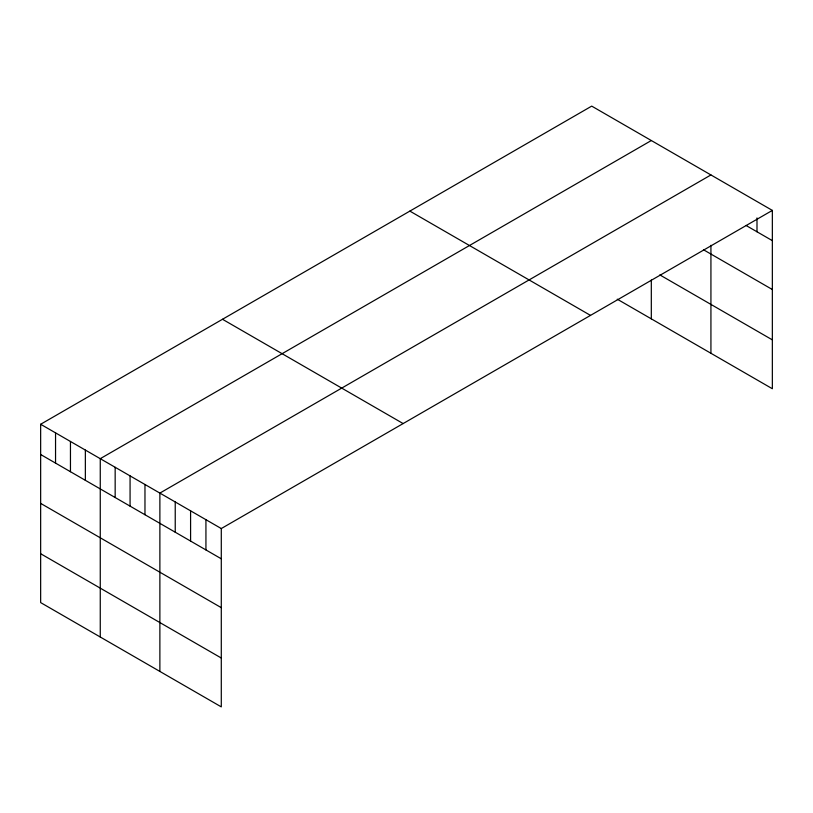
<?xml version="1.0" encoding="UTF-8"?>
<svg xmlns="http://www.w3.org/2000/svg" width="813" height="813" viewBox="0 0 813 813"><rect width="100%" height="100%" fill="white"/><g stroke="black" fill="none" stroke-linecap="round" stroke-linejoin="round"><path stroke-width="1.22" d="M772.35 210.404L221.288 528.552L221.288 706.883L40.65 602.596L40.65 424.264L591.712 106.117L772.35 210.404L772.35 388.736L617.26 299.194M651.325 140.527L100.263 458.674L100.263 637.016M710.928 174.947L159.876 493.095L159.876 671.426M746.029 225.455L772.35 240.648M703.479 249.754L772.35 289.519M659.831 274.906L772.35 339.864M409.864 211.106L590.502 315.393M222.498 319.275L403.136 423.563M40.65 424.264L221.288 528.552M40.65 454.508L221.288 558.795M40.65 503.379L221.288 607.667M40.65 553.724L221.288 658.022M756.994 217.925L756.994 231.786M710.928 245.292L710.928 353.279M651.315 280.018L651.315 318.859M205.933 519.69L205.933 549.934M190.588 510.828L190.588 541.072M175.232 501.956L175.232 532.21M144.968 484.487L144.968 514.741M130.07 475.89L130.07 506.133M115.161 467.282L115.161 497.526M85.355 450.077L85.355 480.32M70.457 441.469L70.457 471.713M55.548 432.862L55.548 463.115"/></g></svg>
